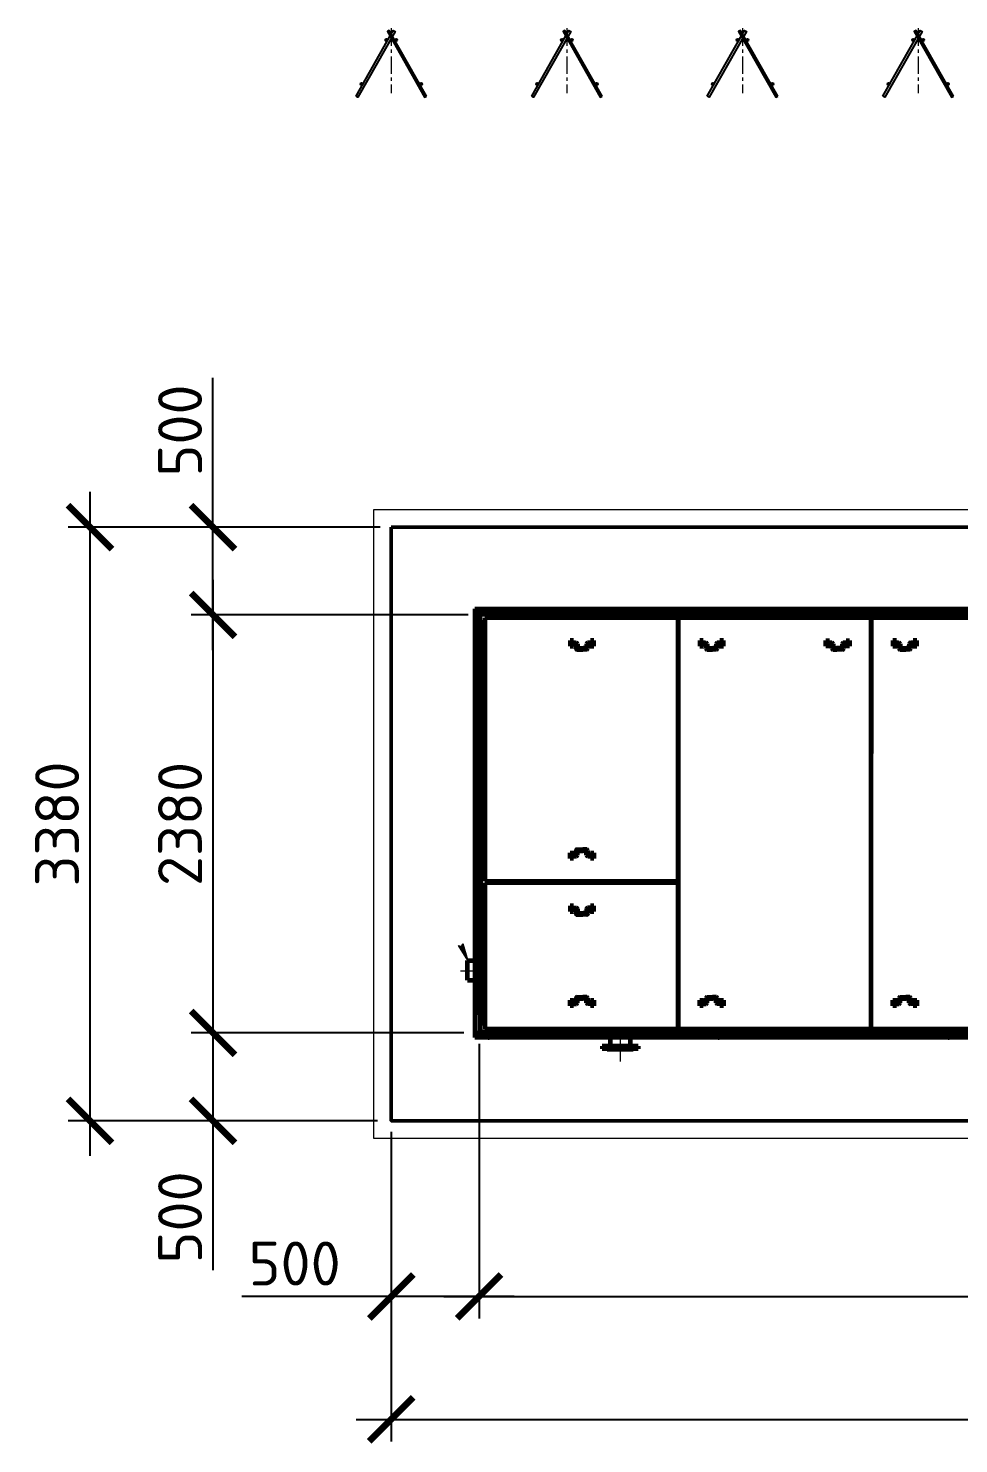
# Model space of a CAD drawing. Header units: metres. Extents: x 416248 to 529006, y -196572 to -135632.
# Drawn here: x 419040 to 424337, y -164384 to -156326 of the extents above; entities that cross this region are included whole.
import ezdxf

# ---------------------------------------------------------------- set-up
doc = ezdxf.new("R2010")
doc.units = ezdxf.units.M
doc.header["$PDSIZE"] = 1
for name, pattern in [('CENTER', [16, 10, -2, 2, -2]), ('K5LT_AXLED', [19.5, 15, -1.5, 1.5, -1.5]), ('K5LT_BASIC', [0]), ('K5LT_THIN', [0])]:
    doc.linetypes.add(name, pattern=pattern)
doc.layers.get('0').update_dxf_attribs({"lineweight": 0})
doc.layers.get('Defpoints').update_dxf_attribs({"color": 3})
for name, color, linetype, lineweight in [('арматура', 7, 'Continuous', 50), ('второстепенные', 7, 'Continuous', 25), ('оси', 7, 'CENTER', 13), ('основная конструкция', 7, 'Continuous', 50), ('размеры', 7, 'Continuous', 15)]:
    doc.layers.add(name, color=color, linetype=linetype, lineweight=lineweight)
doc.layers.add('помощь', color=1, linetype='Continuous', lineweight=0, plot=False)
doc.layers.add('Системный слой', color=7, linetype='Continuous')
doc.styles.add('GOST 2.304', font='CS_Gost2304.shx')
doc.styles.add('ISOCPEUR', font='isocpeur.ttf')
doc.dimstyles.new('SPDS', dxfattribs={"dimscale": 10, "dimtxt": 2.5, "dimasz": 2.5, "dimexe": 1.25, "dimexo": 0.625, "dimtad": 1, "dimdec": 0, "dimrnd": 0.001, "dimtxsty": 'GOST 2.304', "dimblk": 'ARCHTICK', "dimblk1": 'ARCHTICK', "dimblk2": 'ARCHTICK', "dimcen": 2.5, "dimdle": 2, "dimadec": 0, "dimazin": 2, "dimtfac": 0.75, "dimtdec": 4, "dimtmove": 1, "dimatfit": 3, "dimfxl": 1, "dimtolj": 1, "dimarcsym": 1})

# ---------------------------------------------------------------- blocks, each defined once
blk = doc.blocks.new('_ArchTick')
at = {"color": 0, "linetype": 'ByBlock', "lineweight": 30, "const_width": 0.15}
blk.add_lwpolyline([(-0.5, -0.5), (0.5, 0.5)], dxfattribs=at)
blk = doc.blocks.new('*D13')
at = {"layer": 'Defpoints', "color": 0, "ltscale": 100, "transparency": 16777216}
for p in [(421106.3, -162545.7), (429456.3, -162545.7), (429456.3, -164245.7)]:
    blk.add_point(p, dxfattribs=at)
at = {"layer": 'размеры', "color": 0, "lineweight": -2, "ltscale": 100, "transparency": 16777216}
for p, q in [((421106.3, -162608.2), (421106.3, -164370.7)), ((429456.3, -162608.2), (429456.3, -164370.7)), ((420906.3, -164245.7), (429656.3, -164245.7))]:
    blk.add_line(p, q, dxfattribs=at)
at = {"layer": 'размеры', "color": 0, "lineweight": -2, "ltscale": 100, "transparency": 16777216, "xscale": 250, "yscale": 250, "zscale": 250, "rotation": 180}
blk.add_blockref('_ArchTick', (421106.3, -164245.7), dxfattribs=at)
at = {"layer": 'размеры', "color": 0, "lineweight": -2, "ltscale": 100, "transparency": 16777216, "xscale": 250, "yscale": 250, "zscale": 250}
blk.add_blockref('_ArchTick', (429456.3, -164245.7), dxfattribs=at)
at = {"layer": 'размеры', "color": 0, "ltscale": 100, "transparency": 16777216, "insert": (425281.3, -164058.2), "char_height": 250, "attachment_point": 5, "style": 'ISOCPEUR'}
blk.add_mtext('\\A1;8350', dxfattribs=at)
blk = doc.blocks.new('*D15')
at = {"layer": 'Defpoints', "color": 0, "ltscale": 100, "transparency": 16777216}
for p in [(421606.3, -162045.7), (421106.3, -162545.7), (421106.3, -163545.7)]:
    blk.add_point(p, dxfattribs=at)
at = {"layer": 'размеры', "color": 0, "lineweight": -2, "ltscale": 100, "transparency": 16777216}
for p, q in [((421606.3, -162108.2), (421606.3, -163670.7)), ((421106.3, -162608.2), (421106.3, -163670.7)), ((421106.3, -163545.7), (420256.3, -163545.7)), ((421806.3, -163545.7), (421106.3, -163545.7))]:
    blk.add_line(p, q, dxfattribs=at)
at = {"layer": 'размеры', "color": 0, "lineweight": -2, "ltscale": 100, "transparency": 16777216, "xscale": 250, "yscale": 250, "zscale": 250, "rotation": 180}
blk.add_blockref('_ArchTick', (421106.3, -163545.7), dxfattribs=at)
at = {"layer": 'размеры', "color": 0, "lineweight": -2, "ltscale": 100, "transparency": 16777216, "xscale": 250, "yscale": 250, "zscale": 250}
blk.add_blockref('_ArchTick', (421606.3, -163545.7), dxfattribs=at)
at = {"layer": 'размеры', "color": 0, "ltscale": 100, "transparency": 16777216, "insert": (420556.3, -163358.2), "char_height": 250, "attachment_point": 5, "style": 'ISOCPEUR'}
blk.add_mtext('\\A1;500', dxfattribs=at)
blk = doc.blocks.new('*D16')
at = {"layer": 'Defpoints', "color": 0, "ltscale": 100, "transparency": 16777216}
for p in [(421606.3, -162045.7), (428956.3, -162045.7), (428956.3, -163545.7)]:
    blk.add_point(p, dxfattribs=at)
at = {"layer": 'размеры', "color": 0, "lineweight": -2, "ltscale": 100, "transparency": 16777216}
for p, q in [((421606.3, -162108.2), (421606.3, -163670.7)), ((428956.3, -162108.2), (428956.3, -163670.7)), ((421406.3, -163545.7), (429156.3, -163545.7))]:
    blk.add_line(p, q, dxfattribs=at)
at = {"layer": 'размеры', "color": 0, "lineweight": -2, "ltscale": 100, "transparency": 16777216, "xscale": 250, "yscale": 250, "zscale": 250, "rotation": 180}
blk.add_blockref('_ArchTick', (421606.3, -163545.7), dxfattribs=at)
at = {"layer": 'размеры', "color": 0, "lineweight": -2, "ltscale": 100, "transparency": 16777216, "xscale": 250, "yscale": 250, "zscale": 250}
blk.add_blockref('_ArchTick', (428956.3, -163545.7), dxfattribs=at)
at = {"layer": 'размеры', "color": 0, "ltscale": 100, "transparency": 16777216, "insert": (425281.3, -163358.2), "char_height": 250, "attachment_point": 5, "style": 'ISOCPEUR'}
blk.add_mtext('\\A1;7350', dxfattribs=at)
blk = doc.blocks.new('*D19')
at = {"layer": 'Defpoints', "color": 0, "ltscale": 100, "transparency": 16777216}
for p in [(420091.4, -159165.7), (421106.3, -159165.7), (421606.3, -159665.7)]:
    blk.add_point(p, dxfattribs=at)
at = {"layer": 'размеры', "color": 0, "lineweight": -2, "ltscale": 100, "transparency": 16777216}
for p, q in [((420091.4, -159165.7), (420091.4, -158315.7)), ((421043.8, -159165.7), (419966.4, -159165.7)), ((420091.4, -159865.7), (420091.4, -159165.7)), ((421543.8, -159665.7), (419966.4, -159665.7))]:
    blk.add_line(p, q, dxfattribs=at)
at = {"layer": 'размеры', "color": 0, "lineweight": -2, "ltscale": 100, "transparency": 16777216, "xscale": 250, "yscale": 250, "zscale": 250}
for p, rotation in [((420091.4, -159165.7), 90), ((420091.4, -159665.7), 270)]:
    blk.add_blockref('_ArchTick', p, dxfattribs=dict(at, rotation=rotation))
at = {"layer": 'размеры', "color": 0, "ltscale": 100, "transparency": 16777216, "insert": (419903.9, -158615.7), "char_height": 250, "attachment_point": 5, "rotation": 90, "style": 'ISOCPEUR'}
blk.add_mtext('\\A1;500', dxfattribs=at)
blk = doc.blocks.new('*D17')
at = {"layer": 'Defpoints', "color": 0, "ltscale": 100, "transparency": 16777216}
for p in [(421606.3, -159665.7), (420091.4, -162045.7), (421581.3, -162045.7)]:
    blk.add_point(p, dxfattribs=at)
at = {"layer": 'размеры', "color": 0, "lineweight": -2, "ltscale": 100, "transparency": 16777216}
for p, q in [((420091.4, -159465.7), (420091.4, -162245.7)), ((421543.8, -159665.7), (419966.4, -159665.7)), ((421518.8, -162045.7), (419966.4, -162045.7))]:
    blk.add_line(p, q, dxfattribs=at)
at = {"layer": 'размеры', "color": 0, "lineweight": -2, "ltscale": 100, "transparency": 16777216, "xscale": 250, "yscale": 250, "zscale": 250}
for p, rotation in [((420091.4, -159665.7), 90), ((420091.4, -162045.7), 270)]:
    blk.add_blockref('_ArchTick', p, dxfattribs=dict(at, rotation=rotation))
at = {"layer": 'размеры', "color": 0, "ltscale": 100, "transparency": 16777216, "insert": (419903.9, -160855.7), "char_height": 250, "attachment_point": 5, "rotation": 90, "style": 'ISOCPEUR'}
blk.add_mtext('\\A1;2380', dxfattribs=at)
blk = doc.blocks.new('*D20')
at = {"layer": 'Defpoints', "color": 0, "ltscale": 100, "transparency": 16777216}
for p in [(421581.3, -162045.7), (420091.4, -162545.7), (421091.4, -162545.7)]:
    blk.add_point(p, dxfattribs=at)
at = {"layer": 'размеры', "color": 0, "lineweight": -2, "ltscale": 100, "transparency": 16777216}
for p, q in [((420091.4, -161845.7), (420091.4, -162545.7)), ((421518.8, -162045.7), (419966.4, -162045.7)), ((421028.9, -162545.7), (419966.4, -162545.7)), ((420091.4, -162545.7), (420091.4, -163395.7))]:
    blk.add_line(p, q, dxfattribs=at)
at = {"layer": 'размеры', "color": 0, "lineweight": -2, "ltscale": 100, "transparency": 16777216, "xscale": 250, "yscale": 250, "zscale": 250}
for p, rotation in [((420091.4, -162045.7), 90), ((420091.4, -162545.7), 270)]:
    blk.add_blockref('_ArchTick', p, dxfattribs=dict(at, rotation=rotation))
at = {"layer": 'размеры', "color": 0, "ltscale": 100, "transparency": 16777216, "insert": (419903.9, -163095.7), "char_height": 250, "attachment_point": 5, "rotation": 90, "style": 'ISOCPEUR'}
blk.add_mtext('\\A1;500', dxfattribs=at)
blk = doc.blocks.new('*D18')
at = {"layer": 'Defpoints', "color": 0, "ltscale": 100, "transparency": 16777216}
for p in [(419391.4, -159165.7), (421106.3, -159165.7), (420091.4, -162545.7)]:
    blk.add_point(p, dxfattribs=at)
at = {"layer": 'размеры', "color": 0, "lineweight": -2, "ltscale": 100, "transparency": 16777216}
for p, q in [((419391.4, -162745.7), (419391.4, -158965.7)), ((421043.8, -159165.7), (419266.4, -159165.7)), ((420028.9, -162545.7), (419266.4, -162545.7))]:
    blk.add_line(p, q, dxfattribs=at)
at = {"layer": 'размеры', "color": 0, "lineweight": -2, "ltscale": 100, "transparency": 16777216, "xscale": 250, "yscale": 250, "zscale": 250}
for p, rotation in [((419391.4, -159165.7), 90), ((419391.4, -162545.7), 270)]:
    blk.add_blockref('_ArchTick', p, dxfattribs=dict(at, rotation=rotation))
at = {"layer": 'размеры', "color": 0, "ltscale": 100, "transparency": 16777216, "insert": (419203.9, -160855.7), "char_height": 250, "attachment_point": 5, "rotation": 90, "style": 'ISOCPEUR'}
blk.add_mtext('\\A1;3380', dxfattribs=at)
blk = doc.blocks.new('каркасы')
at = {"layer": 'второстепенные', "ltscale": 10}
for points in [[(318736.8, 71676.2), (318948.8, 72050.3), (318959.3, 72044.4), (318747.2, 71670.3)], [(319137.7, 71676.2), (318925.6, 72050.3), (318915.2, 72044.4), (319127.2, 71670.3)]]:
    blk.add_lwpolyline(points, close=True, dxfattribs=at)
for centre in [(318909.6, 71995.3), (318964.9, 71995.3), (318767.9, 71745.3), (319106.6, 71745.3)]:
    blk.add_circle(centre, 6, dxfattribs=at)
at = {"layer": 'оси', "ltscale": 10}
blk.add_lwpolyline([(318937.2, 72062.1), (318937.2, 71691.9)], dxfattribs=at)
at = {"layer": 'помощь', "ltscale": 10}
blk.add_circle((319106.6, 71745.3), 7, dxfattribs=at)
blk = doc.blocks.new('*U59')
at = {"layer": 'второстепенные', "lineweight": 90}
blk.add_blockref('каркасы', (-318937.2, -71860.3), dxfattribs=at)
blk = doc.blocks.new('*U60')
at = {"layer": 'арматура', "color": 0, "linetype": 'ByBlock', "lineweight": -2, "transparency": 16777216}
for p in [(0, 0), (1000, 0), (2000, 0), (3000, 0), (4000, 0), (5000, 0), (6000, 0), (7000, 0), (8000, 0)]:
    blk.add_blockref('*U59', p, dxfattribs=at)
blk = doc.blocks.new('U205')
at = {"layer": 'Системный слой', "color": 150, "linetype": 'K5LT_BASIC', "lineweight": 60, "true_color": 0x0080ff}
for p, q in [((89.15, 70.27), (94.15, 70.27)), ((89.15, 69.97), (89.15, 70.27)), ((94.15, 69.97), (89.15, 69.97)), ((94.15, 70.27), (94.15, 69.97))]:
    blk.add_line(p, q, dxfattribs=at)
blk = doc.blocks.new('U206')
at = {"layer": 'Системный слой', "color": 150, "linetype": 'K5LT_BASIC', "lineweight": 60, "true_color": 0x0080ff}
for p, q in [((154.65, 70.27), (159.65, 70.27)), ((154.65, 69.97), (154.65, 70.27)), ((159.65, 69.97), (154.65, 69.97)), ((159.65, 70.27), (159.65, 69.97))]:
    blk.add_line(p, q, dxfattribs=at)
blk = doc.blocks.new('U207')
at = {"layer": 'Системный слой', "color": 150, "linetype": 'K5LT_BASIC', "lineweight": 60, "true_color": 0x0080ff}
for p, q in [((220.15, 70.27), (225.15, 70.27)), ((220.15, 69.97), (220.15, 70.27)), ((225.15, 69.97), (220.15, 69.97)), ((225.15, 70.27), (225.15, 69.97))]:
    blk.add_line(p, q, dxfattribs=at)
blk = doc.blocks.new('U211')
at = {"layer": 'Системный слой', "color": 150, "linetype": 'K5LT_BASIC', "lineweight": 60, "true_color": 0x0080ff}
for p, q in [((193.44, 180.15), (193.44, 181.76)), ((193.44, 181.76), (194.44, 181.76)), ((194.44, 181.76), (194.44, 180.15)), ((194.44, 180.15), (193.44, 180.15))]:
    blk.add_line(p, q, dxfattribs=at)
blk = doc.blocks.new('U212')
at = {"layer": 'Системный слой', "color": 150, "linetype": 'K5LT_BASIC', "lineweight": 60, "true_color": 0x0080ff}
for p, q in [((187.66, 180.15), (187.66, 181.76)), ((187.66, 181.76), (188.66, 181.76)), ((188.66, 181.76), (188.66, 180.15)), ((188.66, 180.15), (187.66, 180.15))]:
    blk.add_line(p, q, dxfattribs=at)
blk = doc.blocks.new('U213')
at = {"layer": 'Системный слой', "color": 150, "linetype": 'K5LT_BASIC', "lineweight": 60, "true_color": 0x0080ff}
for p, q in [((152.76, 181.76), (151.76, 181.76)), ((151.76, 181.76), (151.76, 180.15)), ((152.76, 180.15), (152.76, 181.76)), ((151.76, 180.15), (152.76, 180.15))]:
    blk.add_line(p, q, dxfattribs=at)
blk = doc.blocks.new('U214')
at = {"layer": 'Системный слой', "color": 150, "linetype": 'K5LT_BASIC', "lineweight": 60, "true_color": 0x0080ff}
for p, q in [((158.53, 181.76), (157.53, 181.76)), ((157.53, 181.76), (157.53, 180.15)), ((158.53, 180.15), (158.53, 181.76)), ((157.53, 180.15), (158.53, 180.15))]:
    blk.add_line(p, q, dxfattribs=at)
blk = doc.blocks.new('U218')
at = {"layer": 'Системный слой', "color": 150, "linetype": 'K5LT_BASIC', "lineweight": 60, "true_color": 0x0080ff}
for p, q in [((207.76, 181.76), (206.76, 181.76)), ((206.76, 181.76), (206.76, 180.15)), ((207.76, 180.15), (207.76, 181.76)), ((206.76, 180.15), (207.76, 180.15))]:
    blk.add_line(p, q, dxfattribs=at)
blk = doc.blocks.new('U219')
at = {"layer": 'Системный слой', "color": 150, "linetype": 'K5LT_BASIC', "lineweight": 60, "true_color": 0x0080ff}
for p, q in [((213.53, 181.76), (212.53, 181.76)), ((212.53, 181.76), (212.53, 180.15)), ((213.53, 180.15), (213.53, 181.76)), ((212.53, 180.15), (213.53, 180.15))]:
    blk.add_line(p, q, dxfattribs=at)
blk = doc.blocks.new('U226')
at = {"layer": 'Системный слой', "color": 150, "linetype": 'K5LT_BASIC', "lineweight": 60, "true_color": 0x0080ff}
for p, q in [((151.76, 79.4), (152.76, 79.4)), ((151.76, 77.79), (151.76, 79.4)), ((152.76, 77.79), (151.76, 77.79)), ((152.76, 79.4), (152.76, 77.79))]:
    blk.add_line(p, q, dxfattribs=at)
blk = doc.blocks.new('U227')
at = {"layer": 'Системный слой', "color": 150, "linetype": 'K5LT_BASIC', "lineweight": 60, "true_color": 0x0080ff}
for p, q in [((157.53, 79.4), (158.53, 79.4)), ((157.53, 77.79), (157.53, 79.4)), ((158.53, 77.79), (157.53, 77.79)), ((158.53, 79.4), (158.53, 77.79))]:
    blk.add_line(p, q, dxfattribs=at)
blk = doc.blocks.new('U229')
at = {"layer": 'Системный слой', "color": 150, "linetype": 'K5LT_BASIC', "lineweight": 60, "true_color": 0x0080ff}
for p, q in [((114.84, 79.4), (115.84, 79.4)), ((114.84, 77.79), (114.84, 79.4)), ((115.84, 77.79), (114.84, 77.79)), ((115.84, 79.4), (115.84, 77.79))]:
    blk.add_line(p, q, dxfattribs=at)
blk = doc.blocks.new('U230')
at = {"layer": 'Системный слой', "color": 150, "linetype": 'K5LT_BASIC', "lineweight": 60, "true_color": 0x0080ff}
for p, q in [((120.62, 79.4), (121.62, 79.4)), ((120.62, 77.79), (120.62, 79.4)), ((121.62, 77.79), (120.62, 77.79)), ((121.62, 79.4), (121.62, 77.79))]:
    blk.add_line(p, q, dxfattribs=at)
blk = doc.blocks.new('U232')
at = {"layer": 'Системный слой', "color": 150, "linetype": 'K5LT_BASIC', "lineweight": 60, "true_color": 0x0080ff}
for p, q in [((114.84, 121.4), (115.84, 121.4)), ((114.84, 119.79), (114.84, 121.4)), ((115.84, 121.4), (115.84, 119.79)), ((115.84, 119.79), (114.84, 119.79))]:
    blk.add_line(p, q, dxfattribs=at)
blk = doc.blocks.new('U233')
at = {"layer": 'Системный слой', "color": 150, "linetype": 'K5LT_BASIC', "lineweight": 60, "true_color": 0x0080ff}
for p, q in [((120.62, 121.4), (121.62, 121.4)), ((120.62, 119.79), (120.62, 121.4)), ((121.62, 121.4), (121.62, 119.79)), ((121.62, 119.79), (120.62, 119.79))]:
    blk.add_line(p, q, dxfattribs=at)
blk = doc.blocks.new('U238')
at = {"layer": 'Системный слой', "color": 150, "linetype": 'K5LT_BASIC', "lineweight": 60, "true_color": 0x0080ff}
for p, q in [((115.84, 106.26), (114.84, 106.26)), ((114.84, 106.26), (114.84, 104.65)), ((115.84, 104.65), (115.84, 106.26)), ((114.84, 104.65), (115.84, 104.65))]:
    blk.add_line(p, q, dxfattribs=at)
blk = doc.blocks.new('U239')
at = {"layer": 'Системный слой', "color": 150, "linetype": 'K5LT_BASIC', "lineweight": 60, "true_color": 0x0080ff}
for p, q in [((121.62, 106.26), (120.62, 106.26)), ((120.62, 106.26), (120.62, 104.65)), ((121.62, 104.65), (121.62, 106.26)), ((120.62, 104.65), (121.62, 104.65))]:
    blk.add_line(p, q, dxfattribs=at)
blk = doc.blocks.new('U241')
at = {"layer": 'Системный слой', "color": 150, "linetype": 'K5LT_BASIC', "lineweight": 60, "true_color": 0x0080ff}
for p, q in [((115.84, 181.76), (114.84, 181.76)), ((114.84, 181.76), (114.84, 180.15)), ((115.84, 180.15), (115.84, 181.76)), ((114.84, 180.15), (115.84, 180.15))]:
    blk.add_line(p, q, dxfattribs=at)
blk = doc.blocks.new('U242')
at = {"layer": 'Системный слой', "color": 150, "linetype": 'K5LT_BASIC', "lineweight": 60, "true_color": 0x0080ff}
for p, q in [((121.62, 181.76), (120.62, 181.76)), ((120.62, 181.76), (120.62, 180.15)), ((121.62, 180.15), (121.62, 181.76)), ((120.62, 180.15), (121.62, 180.15))]:
    blk.add_line(p, q, dxfattribs=at)
blk = doc.blocks.new('A$C13a24c1a')
at = {"layer": 'Системный слой'}
blk.add_hatch(color=7, dxfattribs=at).paths.add_polyline_path([(2.65, 28.77), (1.2, 33.59), (0.81, 32.87), (0, 33.05)])
at = {"layer": 'Системный слой', "linetype": 'K5LT_BASIC', "lineweight": 60}
for p, q in [((4.57, 128.9), (4.57, 67.27)), ((4.57, 128.9), (5.82, 128.9)), ((4.57, 128.9), (4.57, 6.9)), ((5.82, 67.27), (5.82, 128.9)), ((5.82, 128.9), (373.32, 128.9)), ((5.82, 127.65), (373.32, 127.65)), ((11.02, 127.65), (6.02, 127.65)), ((6.02, 127.65), (6.02, 127.35)), ((6.02, 127.45), (368.52, 127.45)), ((6.02, 124.95), (6.02, 127.45)), ((6.02, 127.35), (11.02, 127.35)), ((373.12, 127.25), (6.02, 127.25)), ((6.02, 124.95), (6.02, 8.35)), ((7.47, 124.95), (6.02, 124.95)), ((6.22, 124.95), (6.22, 10.85)), ((62.47, 126.35), (7.47, 126.35)), ((7.47, 126.35), (7.47, 51.35)), ((8.36, 128.9), (8.66, 128.9)), ((11.02, 127.35), (11.02, 127.65)), ((20.19, 127.65), (26.44, 127.65)), ((20.19, 127.45), (20.19, 127.65)), ((26.44, 127.45), (20.19, 127.45)), ((26.44, 127.65), (26.44, 127.45)), ((62.47, 51.35), (62.47, 126.35)), ((63.94, 127.65), (70.19, 127.65)), ((63.94, 127.45), (63.94, 127.65)), ((70.19, 127.45), (63.94, 127.45)), ((70.19, 127.65), (70.19, 127.45)), ((76.52, 127.65), (71.52, 127.65)), ((71.52, 127.65), (71.52, 127.35)), ((71.52, 127.35), (76.52, 127.35)), ((73.87, 128.9), (74.17, 128.9)), ((76.52, 127.35), (76.52, 127.65)), ((107.69, 127.65), (113.94, 127.65)), ((107.69, 127.45), (107.69, 127.65)), ((113.94, 127.45), (107.69, 127.45)), ((113.94, 127.65), (113.94, 127.45)), ((128.32, 128.9), (128.32, 127.65)), ((142.02, 127.64), (137.02, 127.64)), ((137.02, 127.64), (137.02, 127.34)), ((137.02, 127.34), (142.02, 127.34)), ((139.36, 128.9), (139.66, 128.9)), ((142.02, 127.34), (142.02, 127.64)), ((31.71, 119.25), (32.71, 119.25)), ((31.71, 118.8), (32.71, 118.8)), ((32.71, 119.03), (32.71, 119.23)), ((32.71, 119.23), (33.41, 119.23)), ((32.71, 118.83), (33.28, 118.83)), ((33.41, 119.23), (33.51, 119.23)), ((33.41, 118.7), (33.41, 117.73)), ((33.41, 117.63), (33.41, 117.73)), ((33.71, 117.33), (35.38, 117.33)), ((33.81, 118.93), (33.81, 117.84)), ((33.93, 117.71), (35.48, 117.71)), ((36.48, 117.33), (35.38, 117.33)), ((36.26, 117.71), (35.48, 117.71)), ((36.38, 118.93), (36.38, 117.84)), ((36.78, 119.23), (36.68, 119.23)), ((37.48, 119.23), (36.78, 119.23)), ((36.78, 118.7), (36.78, 117.63)), ((37.48, 118.83), (36.91, 118.83)), ((37.48, 119.25), (38.48, 119.25)), ((37.48, 119.03), (37.48, 119.23)), ((37.48, 118.8), (38.48, 118.8)), ((68.63, 119.25), (69.63, 119.25)), ((68.63, 118.8), (69.63, 118.8)), ((69.63, 119.03), (69.63, 119.23)), ((69.63, 119.23), (70.33, 119.23)), ((69.63, 118.83), (70.2, 118.83)), ((70.33, 119.23), (70.43, 119.23)), ((70.33, 118.7), (70.33, 117.73)), ((70.33, 117.63), (70.33, 117.73)), ((70.63, 117.33), (72.3, 117.33)), ((70.73, 118.93), (70.73, 117.84)), ((70.85, 117.71), (72.4, 117.71)), ((73.4, 117.33), (72.3, 117.33)), ((73.18, 117.71), (72.4, 117.71)), ((73.3, 118.93), (73.3, 117.84)), ((73.7, 119.23), (73.6, 119.23)), ((74.4, 119.23), (73.7, 119.23)), ((73.7, 118.7), (73.7, 117.63)), ((74.4, 118.83), (73.83, 118.83)), ((74.4, 119.25), (75.4, 119.25)), ((74.4, 119.03), (74.4, 119.23)), ((74.4, 118.8), (75.4, 118.8)), ((105.53, 119.25), (104.53, 119.25)), ((105.53, 118.8), (104.53, 118.8)), ((105.53, 119.03), (105.53, 119.23)), ((105.53, 119.23), (106.23, 119.23)), ((105.53, 118.83), (106.1, 118.83)), ((106.23, 119.23), (106.33, 119.23)), ((106.23, 118.7), (106.23, 117.63)), ((106.53, 117.33), (107.63, 117.33)), ((106.63, 118.93), (106.63, 117.84)), ((106.75, 117.71), (107.53, 117.71)), ((109.08, 117.71), (107.53, 117.71)), ((109.31, 117.33), (107.63, 117.33)), ((109.21, 118.93), (109.21, 117.84)), ((109.61, 119.23), (109.51, 119.23)), ((110.31, 119.23), (109.61, 119.23)), ((109.61, 118.7), (109.61, 117.73)), ((109.61, 117.63), (109.61, 117.73)), ((110.31, 118.83), (109.73, 118.83)), ((111.31, 119.25), (110.31, 119.25)), ((110.31, 119.03), (110.31, 119.23)), ((111.31, 118.8), (110.31, 118.8)), ((123.63, 119.25), (124.63, 119.25)), ((123.63, 118.8), (124.63, 118.8)), ((124.63, 119.03), (124.63, 119.23)), ((124.63, 119.23), (125.33, 119.23)), ((124.63, 118.83), (125.2, 118.83)), ((125.33, 119.23), (125.43, 119.23)), ((125.33, 118.7), (125.33, 117.73)), ((125.33, 117.63), (125.33, 117.73)), ((125.63, 117.33), (127.3, 117.33)), ((125.73, 118.93), (125.73, 117.84)), ((125.85, 117.71), (127.4, 117.71)), ((128.4, 117.33), (127.3, 117.33)), ((128.18, 117.71), (127.4, 117.71)), ((128.3, 118.93), (128.3, 117.84)), ((128.7, 119.23), (128.6, 119.23)), ((129.4, 119.23), (128.7, 119.23)), ((128.7, 118.7), (128.7, 117.63)), ((129.4, 118.83), (128.83, 118.83)), ((129.4, 119.25), (130.4, 119.25)), ((129.4, 119.03), (129.4, 119.23)), ((129.4, 118.8), (130.4, 118.8)), ((6.02, 114.77), (5.82, 114.77)), ((5.82, 114.77), (5.82, 108.52)), ((6.02, 108.52), (6.02, 114.77)), ((5.82, 108.52), (6.02, 108.52)), ((6.02, 70.35), (5.72, 70.35)), ((5.72, 70.35), (5.72, 65.35)), ((6.02, 71.02), (5.82, 71.02)), ((6.02, 64.77), (6.02, 71.02)), ((6.02, 65.35), (6.02, 70.35)), ((4.57, 67.27), (5.82, 67.27)), ((5.72, 68.05), (5.72, 67.75)), ((5.72, 65.35), (6.02, 65.35)), ((5.82, 67.27), (5.82, 64.77)), ((5.82, 64.77), (6.02, 64.77)), ((31.71, 58.89), (32.71, 58.89)), ((31.71, 58.44), (32.71, 58.44)), ((32.71, 58.87), (33.28, 58.87)), ((32.71, 58.67), (32.71, 58.47)), ((32.71, 58.47), (33.41, 58.47)), ((33.41, 60.07), (33.41, 59.97)), ((33.41, 58.99), (33.41, 59.97)), ((33.41, 58.47), (33.51, 58.47)), ((33.71, 60.37), (35.38, 60.37)), ((33.81, 58.77), (33.81, 59.85)), ((33.93, 59.98), (35.48, 59.98)), ((36.48, 60.37), (35.38, 60.37)), ((36.26, 59.98), (35.48, 59.98)), ((36.38, 58.77), (36.38, 59.85)), ((36.78, 58.47), (36.68, 58.47)), ((36.78, 58.99), (36.78, 60.07)), ((37.48, 58.47), (36.78, 58.47)), ((37.48, 58.87), (36.91, 58.87)), ((37.48, 58.89), (38.48, 58.89)), ((37.48, 58.67), (37.48, 58.47)), ((37.48, 58.44), (38.48, 58.44)), ((7.47, 51.35), (62.47, 51.35)), ((62.47, 50.85), (7.47, 50.85)), ((7.47, 50.85), (7.47, 9.35)), ((11.02, 50.85), (11.02, 51.35)), ((61.02, 50.85), (61.02, 51.35)), ((62.47, 9.35), (62.47, 50.85)), ((31.71, 43.75), (32.71, 43.75)), ((31.71, 43.3), (32.71, 43.3)), ((32.71, 43.53), (32.71, 43.73)), ((32.71, 43.73), (33.41, 43.73)), ((32.71, 43.33), (33.28, 43.33)), ((33.41, 43.73), (33.51, 43.73)), ((33.41, 43.2), (33.41, 42.23)), ((33.41, 42.13), (33.41, 42.23)), ((33.71, 41.83), (35.38, 41.83)), ((33.81, 43.43), (33.81, 42.34)), ((33.93, 42.21), (35.48, 42.21)), ((36.48, 41.83), (35.38, 41.83)), ((36.26, 42.21), (35.48, 42.21)), ((36.38, 43.43), (36.38, 42.34)), ((36.78, 43.73), (36.68, 43.73)), ((37.48, 43.73), (36.78, 43.73)), ((36.78, 43.2), (36.78, 42.13)), ((37.48, 43.33), (36.91, 43.33)), ((37.48, 43.75), (38.48, 43.75)), ((37.48, 43.53), (37.48, 43.73)), ((37.48, 43.3), (38.48, 43.3)), ((2.56, 23.35), (2.56, 28.75)), ((2.56, 28.75), (4.78, 28.75)), ((2.56, 23.15), (2.56, 28.55)), ((4.78, 28.75), (6.02, 28.75)), ((2.56, 23.15), (4.43, 23.15)), ((4.43, 23.15), (5.22, 23.15)), ((5.22, 23.15), (6.02, 23.15)), ((31.71, 16.89), (32.71, 16.89)), ((31.71, 16.44), (32.71, 16.44)), ((32.71, 16.87), (33.28, 16.87)), ((32.71, 16.67), (32.71, 16.47)), ((32.71, 16.47), (33.41, 16.47)), ((33.41, 18.07), (33.41, 17.97)), ((33.41, 16.99), (33.41, 17.97)), ((33.41, 16.47), (33.51, 16.47)), ((33.71, 18.37), (35.38, 18.37)), ((33.81, 16.77), (33.81, 17.85)), ((33.93, 17.98), (35.48, 17.98)), ((36.48, 18.37), (35.38, 18.37)), ((36.26, 17.98), (35.48, 17.98)), ((36.38, 16.77), (36.38, 17.85)), ((36.78, 16.47), (36.68, 16.47)), ((36.78, 16.99), (36.78, 18.07)), ((37.48, 16.47), (36.78, 16.47)), ((37.48, 16.87), (36.91, 16.87)), ((37.48, 16.89), (38.48, 16.89)), ((37.48, 16.67), (37.48, 16.47)), ((37.48, 16.44), (38.48, 16.44)), ((68.63, 16.89), (69.63, 16.89)), ((68.63, 16.44), (69.63, 16.44)), ((69.63, 16.87), (70.2, 16.87)), ((69.63, 16.67), (69.63, 16.47)), ((69.63, 16.47), (70.33, 16.47)), ((70.33, 18.07), (70.33, 17.97)), ((70.33, 16.99), (70.33, 17.97)), ((70.33, 16.47), (70.43, 16.47)), ((70.63, 18.37), (72.3, 18.37)), ((70.73, 16.77), (70.73, 17.85)), ((70.85, 17.98), (72.4, 17.98)), ((73.4, 18.37), (72.3, 18.37)), ((73.18, 17.98), (72.4, 17.98)), ((73.3, 16.77), (73.3, 17.85)), ((73.7, 16.47), (73.6, 16.47)), ((73.7, 16.99), (73.7, 18.07)), ((74.4, 16.47), (73.7, 16.47)), ((74.4, 16.87), (73.83, 16.87)), ((74.4, 16.89), (75.4, 16.89)), ((74.4, 16.67), (74.4, 16.47)), ((74.4, 16.44), (75.4, 16.44)), ((123.63, 17.47), (124.63, 17.47)), ((123.63, 15.86), (123.63, 17.47)), ((123.63, 16.89), (124.63, 16.89)), ((123.63, 16.44), (124.63, 16.44)), ((124.63, 17.47), (124.63, 15.86)), ((124.63, 16.87), (125.2, 16.87)), ((124.63, 16.67), (124.63, 16.47)), ((124.63, 16.47), (125.33, 16.47)), ((125.33, 18.07), (125.33, 17.97)), ((125.33, 16.99), (125.33, 17.97)), ((125.33, 16.47), (125.43, 16.47)), ((125.63, 18.37), (127.3, 18.37)), ((125.73, 16.77), (125.73, 17.85)), ((125.85, 17.98), (127.4, 17.98)), ((128.4, 18.37), (127.3, 18.37)), ((128.18, 17.98), (127.4, 17.98)), ((128.3, 16.77), (128.3, 17.85)), ((128.7, 16.47), (128.6, 16.47)), ((128.7, 16.99), (128.7, 18.07)), ((129.4, 16.47), (128.7, 16.47)), ((129.4, 16.87), (128.83, 16.87)), ((129.4, 17.47), (130.4, 17.47)), ((129.4, 15.86), (129.4, 17.47)), ((129.4, 16.89), (130.4, 16.89)), ((129.4, 16.67), (129.4, 16.47)), ((129.4, 16.44), (130.4, 16.44)), ((130.4, 17.47), (130.4, 15.86)), ((124.63, 15.86), (123.63, 15.86)), ((130.4, 15.86), (129.4, 15.86)), ((4.57, 8.15), (373.32, 8.15)), ((7.47, 10.85), (6.02, 10.85)), ((6.02, 8.55), (373.12, 8.55)), ((6.02, 8.35), (373.12, 8.35)), ((7.47, 9.35), (62.47, 9.35)), ((26.44, 8.35), (20.19, 8.35)), ((20.19, 8.35), (20.19, 8.15)), ((20.19, 8.15), (26.44, 8.15)), ((26.44, 8.15), (26.44, 8.35)), ((70.19, 8.35), (63.94, 8.35)), ((63.94, 8.35), (63.94, 8.15)), ((63.94, 8.15), (70.19, 8.15)), ((70.19, 8.15), (70.19, 8.35)), ((113.94, 8.35), (107.69, 8.35)), ((107.69, 8.35), (107.69, 8.15)), ((107.69, 8.15), (113.94, 8.15)), ((113.94, 8.15), (113.94, 8.35)), ((128.32, 6.9), (128.32, 8.15)), ((372.07, 6.9), (4.57, 6.9)), ((8.36, 6.9), (8.66, 6.9)), ((51.14, 4.39), (40.89, 4.39)), ((40.89, 4.39), (40.89, 3.64)), ((48.87, 6.9), (43.17, 6.9)), ((43.17, 6.9), (43.17, 4.4)), ((48.87, 4.4), (43.17, 4.4)), ((48.87, 6.9), (48.87, 4.4)), ((51.14, 4.39), (51.14, 3.64)), ((73.87, 6.9), (74.17, 6.9)), ((139.36, 6.9), (139.66, 6.9)), ((51.14, 3.64), (40.89, 3.64)), ((42.17, 3.64), (42.32, 3.49)), ((49.72, 3.49), (42.32, 3.49)), ((49.87, 3.64), (49.72, 3.49))]:
    blk.add_line(p, q, dxfattribs=at)
at = {"layer": 'Системный слой', "linetype": 'K5LT_AXLED', "lineweight": 18}
for p, q in [((31.47, 119.03), (33.41, 119.03)), ((33.61, 117.71), (33.61, 118.83)), ((33.81, 117.51), (36.38, 117.51)), ((36.58, 117.71), (36.58, 118.83)), ((36.78, 119.03), (38.82, 119.03)), ((68.39, 119.03), (70.33, 119.03)), ((70.53, 117.71), (70.53, 118.83)), ((70.73, 117.51), (73.3, 117.51)), ((73.5, 117.71), (73.5, 118.83)), ((73.7, 119.03), (75.74, 119.03)), ((106.23, 119.03), (104.19, 119.03)), ((106.43, 117.71), (106.43, 118.83)), ((109.21, 117.51), (106.63, 117.51)), ((109.41, 117.71), (109.41, 118.83)), ((111.54, 119.03), (109.61, 119.03)), ((123.39, 119.03), (125.33, 119.03)), ((125.53, 117.71), (125.53, 118.83)), ((125.73, 117.51), (128.3, 117.51)), ((128.5, 117.71), (128.5, 118.83)), ((128.7, 119.03), (130.74, 119.03)), ((31.47, 58.67), (33.41, 58.67)), ((33.61, 59.98), (33.61, 58.87)), ((33.81, 60.18), (36.38, 60.18)), ((36.58, 59.98), (36.58, 58.87)), ((36.78, 58.67), (38.82, 58.67)), ((31.47, 43.53), (33.41, 43.53)), ((33.61, 42.21), (33.61, 43.33)), ((33.81, 42.01), (36.38, 42.01)), ((36.58, 42.21), (36.58, 43.33)), ((36.78, 43.53), (38.82, 43.53)), ((0.56, 25.85), (8.01, 25.85)), ((31.47, 16.67), (33.41, 16.67)), ((33.61, 17.98), (33.61, 16.87)), ((33.81, 18.18), (36.38, 18.18)), ((36.58, 17.98), (36.58, 16.87)), ((36.78, 16.67), (38.82, 16.67)), ((68.39, 16.67), (70.33, 16.67)), ((70.53, 17.98), (70.53, 16.87)), ((70.73, 18.18), (73.3, 18.18)), ((73.5, 17.98), (73.5, 16.87)), ((73.7, 16.67), (75.74, 16.67)), ((123.39, 16.67), (125.33, 16.67)), ((125.53, 17.98), (125.53, 16.87)), ((125.73, 18.18), (128.3, 18.18)), ((128.5, 17.98), (128.5, 16.87)), ((128.7, 16.67), (130.74, 16.67)), ((41.77, 4.49), (41.77, 3.54)), ((46.02, 6.9), (46.02, 4.4)), ((46.02, 5), (46.02, 0)), ((46.02, 5), (46.02, 0)), ((46.02, 3.39), (46.02, 4.49)), ((50.27, 4.49), (50.27, 3.54))]:
    blk.add_line(p, q, dxfattribs=at)
at = {"layer": 'Системный слой', "linetype": 'K5LT_THIN', "lineweight": 18}
for p, q in [((2.65, 28.77), (0, 33.05)), ((0, 33.05), (0.81, 32.87)), ((0.81, 32.87), (1.2, 33.59)), ((1.2, 33.59), (2.65, 28.77))]:
    blk.add_line(p, q, dxfattribs=at)
at = {"layer": 'Системный слой', "linetype": 'K5LT_BASIC', "lineweight": 60}
for points in [[(373.12, 127.35), (6.02, 127.35), (6.02, 122.35), (7.47, 122.35)], [(117.47, 9.35), (117.47, 126.35), (62.47, 126.35), (62.47, 9.35), (125.85, 9.35)], [(124.4, 9.35), (172.47, 9.35), (172.47, 126.35), (117.47, 126.35), (117.47, 87.69)], [(6.22, 13.35), (6.02, 13.35), (6.02, 122.35), (7.47, 122.35)], [(11.02, 51.35), (11.02, 50.85)], [(6.22, 13.35), (6.02, 13.35), (6.02, 8.35), (373.32, 8.35)]]:
    blk.add_lwpolyline(points, dxfattribs=at)
at = {"layer": 'Системный слой', "color": 150, "linetype": 'K5LT_BASIC', "lineweight": 60, "true_color": 0x0080ff}
for centre, radius, start, end in [((33.28, 118.7), 0.125, 0, 90), ((33.71, 117.63), 0.3, 180, 270), ((33.51, 118.93), 0.3, 0, 90), ((33.93, 117.84), 0.125, 180, 270), ((36.26, 117.84), 0.125, 270, 0), ((36.68, 118.93), 0.3, 90, 180), ((36.48, 117.63), 0.3, 270, 0), ((36.91, 118.7), 0.125, 90, 180), ((70.2, 118.7), 0.125, 0, 90), ((70.63, 117.63), 0.3, 180, 270), ((70.43, 118.93), 0.3, 0, 90), ((70.85, 117.84), 0.125, 180, 270), ((73.18, 117.84), 0.125, 270, 0), ((73.6, 118.93), 0.3, 90, 180), ((73.4, 117.63), 0.3, 270, 0), ((73.83, 118.7), 0.125, 90, 180), ((106.1, 118.7), 0.125, 0, 90), ((106.53, 117.63), 0.3, 180, 270), ((106.33, 118.93), 0.3, 0, 90), ((106.75, 117.84), 0.125, 180, 270), ((109.08, 117.84), 0.125, 270, 0), ((109.51, 118.93), 0.3, 90, 180), ((109.31, 117.63), 0.3, 270, 0), ((109.73, 118.7), 0.125, 90, 180), ((125.2, 118.7), 0.125, 0, 90), ((125.63, 117.63), 0.3, 180, 270), ((125.43, 118.93), 0.3, 0, 90), ((125.85, 117.84), 0.125, 180, 270), ((128.18, 117.84), 0.125, 270, 0), ((128.6, 118.93), 0.3, 90, 180), ((128.4, 117.63), 0.3, 270, 0), ((128.83, 118.7), 0.125, 90, 180), ((33.28, 58.99), 0.125, 270, 0), ((33.71, 60.07), 0.3, 90, 180), ((33.51, 58.77), 0.3, 270, 0), ((33.93, 59.85), 0.125, 90, 180), ((36.26, 59.85), 0.125, 0, 90), ((36.68, 58.77), 0.3, 180, 270), ((36.48, 60.07), 0.3, 0, 90), ((36.91, 58.99), 0.125, 180, 270), ((33.28, 43.2), 0.125, 0, 90), ((33.71, 42.13), 0.3, 180, 270), ((33.51, 43.43), 0.3, 0, 90), ((33.93, 42.34), 0.125, 180, 270), ((36.26, 42.34), 0.125, 270, 0), ((36.68, 43.43), 0.3, 90, 180), ((36.48, 42.13), 0.3, 270, 0), ((36.91, 43.2), 0.125, 90, 180), ((33.28, 16.99), 0.125, 270, 0), ((33.71, 18.07), 0.3, 90, 180), ((33.51, 16.77), 0.3, 270, 0), ((33.93, 17.85), 0.125, 90, 180), ((36.26, 17.85), 0.125, 0, 90), ((36.68, 16.77), 0.3, 180, 270), ((36.48, 18.07), 0.3, 0, 90), ((36.91, 16.99), 0.125, 180, 270), ((70.2, 16.99), 0.125, 270, 0), ((70.63, 18.07), 0.3, 90, 180), ((70.43, 16.77), 0.3, 270, 0), ((70.85, 17.85), 0.125, 90, 180), ((73.18, 17.85), 0.125, 0, 90), ((73.6, 16.77), 0.3, 180, 270), ((73.4, 18.07), 0.3, 0, 90), ((73.83, 16.99), 0.125, 180, 270), ((125.2, 16.99), 0.125, 270, 0), ((125.63, 18.07), 0.3, 90, 180), ((125.43, 16.77), 0.3, 270, 0), ((125.85, 17.85), 0.125, 90, 180), ((128.18, 17.85), 0.125, 0, 90), ((128.6, 16.77), 0.3, 180, 270), ((128.4, 18.07), 0.3, 0, 90), ((128.83, 16.99), 0.125, 180, 270)]:
    blk.add_arc(centre, radius, start, end, dxfattribs=at)
at = {"layer": 'Системный слой', "color": 30, "linetype": 'K5LT_AXLED', "lineweight": 18, "true_color": 0xff8000}
for centre, start, end in [((33.41, 118.83), 0, 90), ((33.81, 117.71), 180, 270), ((36.38, 117.71), 270, 0), ((36.78, 118.83), 90, 180), ((70.33, 118.83), 0, 90), ((70.73, 117.71), 180, 270), ((73.3, 117.71), 270, 0), ((73.7, 118.83), 90, 180), ((106.23, 118.83), 0, 90), ((106.63, 117.71), 180, 270), ((109.21, 117.71), 270, 0), ((109.61, 118.83), 90, 180), ((125.33, 118.83), 0, 90), ((125.73, 117.71), 180, 270), ((128.3, 117.71), 270, 0), ((128.7, 118.83), 90, 180), ((33.41, 58.87), 270, 0), ((33.81, 59.98), 90, 180), ((36.38, 59.98), 0, 90), ((36.78, 58.87), 180, 270), ((33.41, 43.33), 0, 90), ((33.81, 42.21), 180, 270), ((36.38, 42.21), 270, 0), ((36.78, 43.33), 90, 180), ((33.41, 16.87), 270, 0), ((33.81, 17.98), 90, 180), ((36.38, 17.98), 0, 90), ((36.78, 16.87), 180, 270), ((70.33, 16.87), 270, 0), ((70.73, 17.98), 90, 180), ((73.3, 17.98), 0, 90), ((73.7, 16.87), 180, 270), ((125.33, 16.87), 270, 0), ((125.73, 17.98), 90, 180), ((128.3, 17.98), 0, 90), ((128.7, 16.87), 180, 270)]:
    blk.add_arc(centre, 0.2, start, end, dxfattribs=at)
at = {"layer": 'Системный слой'}
for name in ['U241', 'U242', 'U213', 'U214', 'U212', 'U211', 'U218', 'U219', 'U232', 'U233', 'U238', 'U239', 'U229', 'U230', 'U226', 'U227', 'U205', 'U206', 'U207']:
    blk.add_blockref(name, (-83.13, -61.93), dxfattribs=at)

msp = doc.modelspace()

# ---------------------------------------------------------------- linework, layer by layer
at = {"layer": 'основная конструкция', "ltscale": 10}
msp.add_lwpolyline([(421106.32, -159165.73), (429456.32, -159165.73), (429456.32, -162545.73), (421106.32, -162545.73)], close=True, dxfattribs=at)
at = {"layer": 'помощь', "ltscale": 10}
msp.add_lwpolyline([(421006.32, -159065.73), (429556.32, -159065.73), (429556.32, -162645.73), (421006.32, -162645.73)], close=True, dxfattribs=at)

# ---------------------------------------------------------------- block references
at = {"layer": 'арматура', "lineweight": 90}
msp.add_blockref('*U60', (421106.32, -156527.7), dxfattribs=at)
at = {"layer": 'второстепенные', "ltscale": 10, "xscale": 20, "yscale": 20, "zscale": 20}
msp.add_blockref('A$C13a24c1a', (421490.01, -162208.64), dxfattribs=at)

# ---------------------------------------------------------------- dimensions: what is measured, and where the dimension line sits
at = {"layer": 'размеры', "ltscale": 100}
for base, p1, p2, picture, middle in [((420091.4, -159165.73), (421606.32, -159665.73), (421106.32, -159165.73), '*D19', (419903.9, -158615.73)), ((419391.4, -159165.73), (420091.4, -162545.73), (421106.32, -159165.73), '*D18', (419203.9, -160855.73)), ((420091.4, -162045.73), (421606.32, -159665.73), (421581.32, -162045.73), '*D17', (419903.9, -160855.73)), ((420091.4, -162545.73), (421581.32, -162045.73), (421091.4, -162545.73), '*D20', (419903.9, -163095.73))]:
    dim = msp.add_linear_dim(base=base, p1=p1, p2=p2, angle=90, dimstyle='SPDS', override={"dimscale": 100, "dimtxsty": 'ISOCPEUR', "dimtmove": 0}, dxfattribs=at)
    dim.commit()
    dim.dimension.update_dxf_attribs({"geometry": picture, "text_midpoint": middle})
for base, p1, p2, picture, middle in [((421106.32, -163545.73), (421606.32, -162045.73), (421106.32, -162545.73), '*D15', (420556.32, -163358.23)), ((428956.32, -163545.73), (421606.32, -162045.73), (428956.32, -162045.73), '*D16', (425281.32, -163358.23)), ((429456.32, -164245.73), (421106.32, -162545.73), (429456.32, -162545.73), '*D13', (425281.32, -164058.23))]:
    dim = msp.add_linear_dim(base=base, p1=p1, p2=p2, dimstyle='SPDS', override={"dimscale": 100, "dimtxsty": 'ISOCPEUR', "dimtmove": 0}, dxfattribs=at)
    dim.commit()
    dim.dimension.update_dxf_attribs({"geometry": picture, "text_midpoint": middle})

doc.saveas('drawing.dxf')
